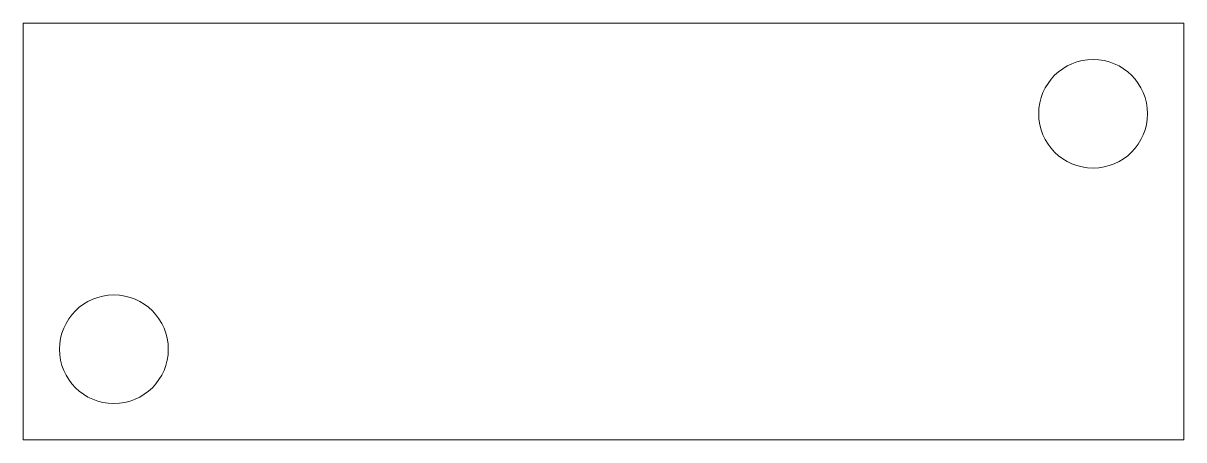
# Model space of a CAD drawing. Header units: millimetres. Extents: x 0 to 32, y 0 to 11.5.
import ezdxf

# ---------------------------------------------------------------- set-up
doc = ezdxf.new("R2010")
doc.units = ezdxf.units.MM

msp = doc.modelspace()

# ---------------------------------------------------------------- linework, layer by layer
at = {"color": 7, "linetype": 'Continuous', "lineweight": 15}
for p, q in [((0, 11.5), (0, 0)), ((32, 11.5), (0, 11.5)), ((32, 0), (32, 11.5)), ((0, 0), (32, 0))]:
    msp.add_line(p, q, dxfattribs=at)
for centre in [(29.5, 9), (2.5, 2.5)]:
    msp.add_circle(centre, 1.5, dxfattribs=at)

doc.saveas('drawing.dxf')
